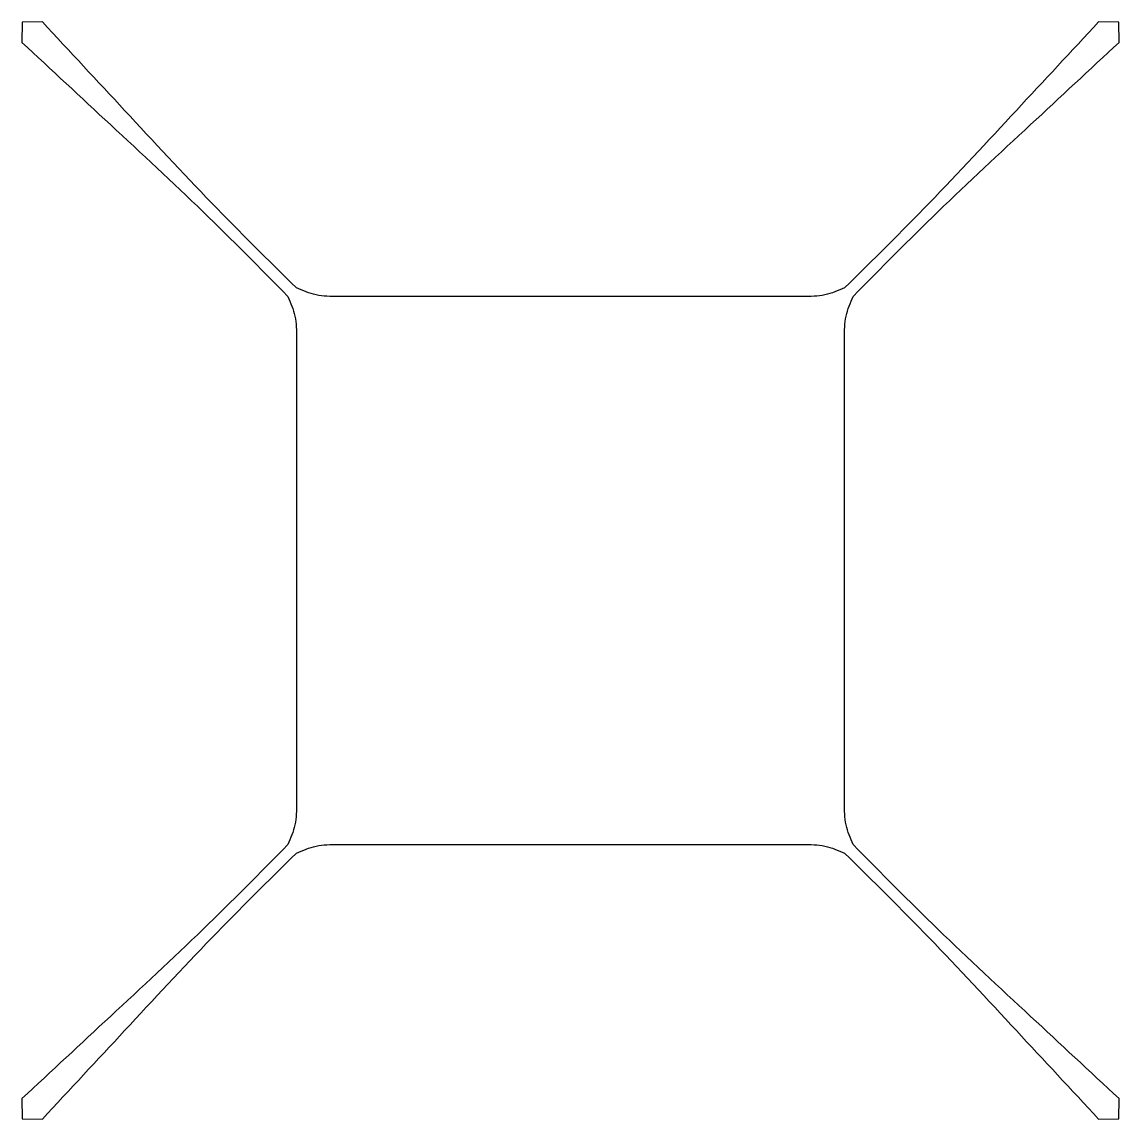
# Model space of a CAD drawing. Extents: x 0 to 4, y 0 to 4.
import ezdxf

# ---------------------------------------------------------------- set-up
doc = ezdxf.new("R2010")
doc.units = 0
doc.layers.add('Layer_1', color=7, linetype='CONTINUOUS')

msp = doc.modelspace()

# ---------------------------------------------------------------- linework, layer by layer
at = {"layer": 'Layer_1', "color": 7}
for points in [[(0.073478, 4.001034), (0, 4), (-0.001034, 3.926522)], [(4.001034, 3.926522), (4, 4), (3.926522, 4.001034)], [(2.810164, 3), (2, 3), (1.189836, 3)], [(1, 2.810164), (1, 2), (1, 1.189836)], [(3, 1.189836), (3, 2), (3, 2.810164)], [(1.189836, 1), (2, 1), (2.810164, 1)], [(-0.001034, 0.073478), (0.000258, 0.000259), (0.073478, -0.001031)], [(3.926522, -0.001034), (4, -0.000004), (4.00103, 0.073474)]]:
    msp.add_lwpolyline(points, dxfattribs=at)
for points, knots in [([(1, 3.03055), (0.896472, 3.13308), (0.682978, 3.344516), (0.379073, 3.672826), (0.173551, 3.893556), (0.073478, 4.001034)], [0, 0, 0, 0, 0.43707, 0.901314, 1.341892, 1.341892, 1.341892, 1.341892]), ([(3.926522, 4.001034), (3.826449, 3.893555), (3.620927, 3.672826), (3.317021, 3.344516), (3.103528, 3.133081), (3, 3.03055)], [0, 0, 0, 0, 0.440578, 0.904822, 1.341892, 1.341892, 1.341892, 1.341892]), ([(-0.001034, 3.926522), (0.106444, 3.826449), (0.327174, 3.620927), (0.655484, 3.317021), (0.866919, 3.103528), (0.96945, 3)], [0, 0, 0, 0, 0.440578, 0.904822, 1.341892, 1.341892, 1.341892, 1.341892]), ([(3.03055, 3), (3.133081, 3.103529), (3.344516, 3.317022), (3.672826, 3.620927), (3.893555, 3.826449), (4.001034, 3.926522)], [0, 0, 0, 0, 0.43707, 0.901314, 1.341892, 1.341892, 1.341892, 1.341892]), ([(1.189836, 3), (1.177256, 2.999734), (1.137986, 2.998904), (1.072231, 3.000609), (1.023664, 3.020741), (1, 3.03055)], [0, 0, 0, 0, 0.037813, 0.118045, 0.194285, 0.194285, 0.194285, 0.194285]), ([(3, 3.03055), (2.976336, 3.020741), (2.927769, 3.00061), (2.862014, 2.998904), (2.822744, 2.999734), (2.810164, 3)], [0, 0, 0, 0, 0.07624, 0.156472, 0.194285, 0.194285, 0.194285, 0.194285]), ([(0.96945, 3), (0.979259, 2.976336), (0.99939, 2.927769), (1.001096, 2.862014), (1.000266, 2.822744), (1, 2.810164)], [0, 0, 0, 0, 0.07624, 0.156472, 0.194285, 0.194285, 0.194285, 0.194285]), ([(3, 2.810164), (2.999734, 2.822744), (2.998904, 2.862014), (3.00061, 2.92777), (3.020741, 2.976336), (3.03055, 3)], [0, 0, 0, 0, 0.037813, 0.118045, 0.194286, 0.194286, 0.194286, 0.194286]), ([(1, 1.189836), (1.000266, 1.177256), (1.001096, 1.137986), (0.999391, 1.072231), (0.979259, 1.023664), (0.96945, 1)], [0, 0, 0, 0, 0.037813, 0.118045, 0.194285, 0.194285, 0.194285, 0.194285]), ([(3.03055, 1), (3.020741, 1.023664), (3.00061, 1.072231), (2.998904, 1.137986), (2.999734, 1.177256), (3, 1.189836)], [0, 0, 0, 0, 0.07624, 0.156472, 0.194285, 0.194285, 0.194285, 0.194285]), ([(1, 0.96945), (1.023664, 0.979259), (1.072231, 0.99939), (1.137986, 1.001096), (1.177256, 1.000266), (1.189836, 1)], [0, 0, 0, 0, 0.07624, 0.156472, 0.194285, 0.194285, 0.194285, 0.194285]), ([(2.810164, 1), (2.822744, 1.000266), (2.862014, 1.001096), (2.927769, 0.99939), (2.976336, 0.979259), (3, 0.96945)], [0, 0, 0, 0, 0.037813, 0.118045, 0.194285, 0.194285, 0.194285, 0.194285]), ([(0.96945, 1), (0.86692, 0.896472), (0.655484, 0.682978), (0.327174, 0.379073), (0.106444, 0.173551), (-0.001034, 0.073478)], [0, 0, 0, 0, 0.43707, 0.901314, 1.341892, 1.341892, 1.341892, 1.341892]), ([(0.073478, -0.001031), (0.173551, 0.106447), (0.379073, 0.327175), (0.682979, 0.655484), (0.896472, 0.866919), (1, 0.96945)], [0, 0, 0, 0, 0.440577, 0.90482, 1.34189, 1.34189, 1.34189, 1.34189]), ([(3, 0.96945), (3.103528, 0.866919), (3.317021, 0.655484), (3.620927, 0.327174), (3.826449, 0.106444), (3.926522, -0.001034)], [0, 0, 0, 0, 0.43707, 0.901314, 1.341892, 1.341892, 1.341892, 1.341892]), ([(4.00103, 0.073474), (3.893553, 0.173548), (3.672825, 0.379072), (3.344516, 0.682978), (3.133081, 0.896472), (3.03055, 1)], [0, 0, 0, 0, 0.440578, 0.904822, 1.341892, 1.341892, 1.341892, 1.341892])]:
    msp.add_open_spline(points, degree=3, knots=knots, dxfattribs=at)

doc.saveas('drawing.dxf')
